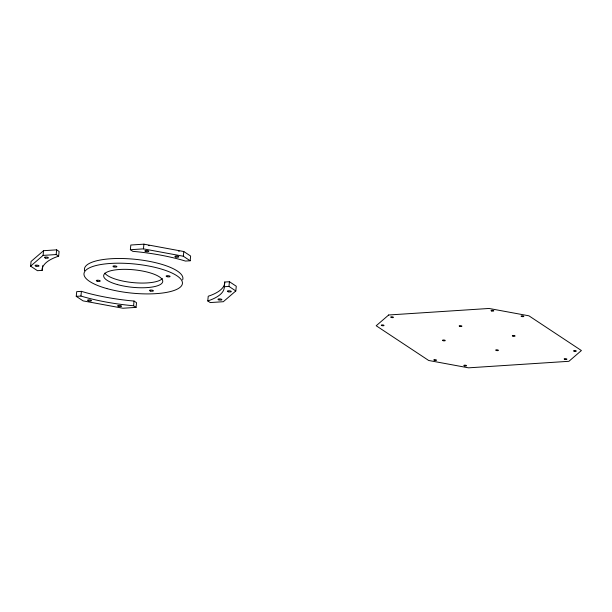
<?xml version="1.0" encoding="UTF-8"?>
<svg xmlns="http://www.w3.org/2000/svg" width="612" height="612" viewBox="0 0 612 612"><rect width="100%" height="100%" fill="white"/><g stroke="black" fill="none" stroke-linecap="round" stroke-linejoin="round"><path stroke-width="0.92" d="M42.151 270.382L42.19 269.135A91.509 27.058 5.7 0 1 56.281 256.994L58.637 256.176L59.104 251.471L56.648 249.849L43.559 250.698L31.067 261.462L30.6 266.159L37.447 270.688L42.151 270.382L42.618 265.685M224.726 282.025L224.222 287.969A91.509 27.058 5.7 0 1 210.13 300.117L207.766 300.936L208.241 296.231L210.597 295.412A91.509 27.058 5.7 0 0 224.688 283.272L224.726 282.025L229.431 281.719L236.278 286.248L235.804 290.952L223.319 301.708L210.23 302.565L207.766 300.936M30.6 266.159L43.085 255.403L43.559 250.698M58.637 256.176L56.182 254.546L56.648 249.849M76.24 296.353L76.707 291.656L81.411 291.35L84.877 292.368A91.509 27.058 5.7 0 0 129.874 300.668L134.059 301.058L136.522 302.688L136.048 307.385L122.958 308.241L83.087 300.882L76.24 296.353L80.945 296.047L84.402 297.065A91.509 27.058 5.7 0 0 129.4 305.365L133.592 305.763L136.048 307.385M80.945 296.047L81.411 291.35M130.356 249.719L130.823 245.022L143.919 244.165L183.791 251.524L190.638 256.053L190.164 260.758L185.467 261.064L182.001 260.039A91.509 27.058 5.7 0 0 137.004 251.739L132.819 251.348L130.356 249.719L143.445 248.87L183.317 256.229L190.164 260.758M133.592 305.763L134.059 301.058M143.445 248.87L143.919 244.165M183.317 256.229L183.791 251.524M235.804 290.952L228.957 286.416L229.431 281.719M43.085 255.403L56.182 254.546M224.26 286.722L228.957 286.416M84.624 270.695A49.465 14.627 5.7 0 1 134.112 259.197A49.465 14.627 5.7 0 1 182.628 279.883M162.387 278.544A29.682 8.775 5.7 0 1 133.408 282.645A29.682 8.775 5.7 0 1 104.843 273.151M148.356 245.488A3.565 1.056 5.7 0 1 149.19 245.68M178.39 251.027A3.565 1.056 5.7 0 1 179.232 251.226M388.681 314.989L376.196 325.752L428.683 360.476L468.555 367.835L568.915 361.302L581.4 350.538L528.913 315.815L489.042 308.463L388.681 314.989M381.911 325.615A1.385 0.413 5.7 0 0 384.03 325.477A1.385 0.413 5.7 0 0 382.01 324.911A1.385 0.413 5.7 0 0 381.911 325.615M391.32 317.506A1.385 0.413 5.7 0 0 393.439 317.368A1.385 0.413 5.7 0 0 391.42 316.802A1.385 0.413 5.7 0 0 391.32 317.506M491.681 310.98A1.385 0.413 5.7 0 0 493.792 310.842A1.385 0.413 5.7 0 0 491.78 310.276A1.385 0.413 5.7 0 0 491.681 310.98M521.715 316.519A1.385 0.413 5.7 0 0 523.834 316.381A1.385 0.413 5.7 0 0 521.814 315.815A1.385 0.413 5.7 0 0 521.715 316.519M574.201 351.242A1.385 0.413 5.7 0 0 576.32 351.104A1.385 0.413 5.7 0 0 574.301 350.538A1.385 0.413 5.7 0 0 574.201 351.242M564.799 359.351A1.385 0.413 5.7 0 0 566.911 359.213A1.385 0.413 5.7 0 0 564.899 358.647A1.385 0.413 5.7 0 0 564.799 359.351M464.439 365.877A1.385 0.413 5.7 0 0 466.551 365.739A1.385 0.413 5.7 0 0 464.539 365.173A1.385 0.413 5.7 0 0 464.439 365.877M434.398 360.338A1.385 0.413 5.7 0 0 436.517 360.2A1.385 0.413 5.7 0 0 434.497 359.634A1.385 0.413 5.7 0 0 434.398 360.338M459.803 326.349A1.385 0.413 5.7 0 0 461.915 326.211A1.385 0.413 5.7 0 0 459.903 325.645A1.385 0.413 5.7 0 0 459.803 326.349M512.963 336.156A1.385 0.413 5.7 0 0 515.082 336.019A1.385 0.413 5.7 0 0 513.063 335.452A1.385 0.413 5.7 0 0 512.963 336.156M496.317 350.508A1.385 0.413 5.7 0 0 498.428 350.37A1.385 0.413 5.7 0 0 496.416 349.804A1.385 0.413 5.7 0 0 496.317 350.508M443.149 340.7A1.385 0.413 5.7 0 0 445.268 340.563A1.385 0.413 5.7 0 0 443.249 339.997A1.385 0.413 5.7 0 0 443.149 340.7M88.488 300.867A1.981 0.581 5.7 0 0 91.509 300.668A1.981 0.581 5.7 0 0 88.633 299.857A1.981 0.581 5.7 0 0 88.488 300.867M118.529 306.405A1.981 0.581 5.7 0 0 121.551 306.207A1.981 0.581 5.7 0 0 118.667 305.403A1.981 0.581 5.7 0 0 118.529 306.405M106.825 288.558A49.465 14.627 5.7 0 0 182.399 283.647A49.465 14.627 5.7 0 0 110.382 263.458A49.465 14.627 5.7 0 0 106.825 288.558M117.374 284.557A29.682 8.775 5.7 0 0 162.723 281.612A29.682 8.775 5.7 0 0 119.508 269.494A29.682 8.775 5.7 0 0 117.374 284.557M150.407 291.029A1.981 0.581 5.7 0 0 153.428 290.838A1.981 0.581 5.7 0 0 150.544 290.027A1.981 0.581 5.7 0 0 150.407 291.029M97.239 281.229A1.981 0.581 5.7 0 0 100.261 281.03A1.981 0.581 5.7 0 0 97.385 280.22A1.981 0.581 5.7 0 0 97.239 281.229M167.053 276.685A1.981 0.581 5.7 0 0 170.082 276.486A1.981 0.581 5.7 0 0 167.198 275.683A1.981 0.581 5.7 0 0 167.053 276.685M113.893 266.878A1.981 0.581 5.7 0 0 116.915 266.679A1.981 0.581 5.7 0 0 114.031 265.876A1.981 0.581 5.7 0 0 113.893 266.878M45.41 258.035A1.981 0.581 5.7 0 0 48.432 257.836A1.981 0.581 5.7 0 0 45.556 257.032A1.981 0.581 5.7 0 0 45.41 258.035M36.001 266.143A1.981 0.581 5.7 0 0 39.023 265.945A1.981 0.581 5.7 0 0 36.146 265.134A1.981 0.581 5.7 0 0 36.001 266.143M175.805 257.048A1.981 0.581 5.7 0 0 178.826 256.849A1.981 0.581 5.7 0 0 175.95 256.046A1.981 0.581 5.7 0 0 175.805 257.048M145.771 251.509A1.981 0.581 5.7 0 0 148.792 251.31A1.981 0.581 5.7 0 0 145.908 250.499A1.981 0.581 5.7 0 0 145.771 251.509M218.889 299.872A1.981 0.581 5.7 0 0 221.911 299.681A1.981 0.581 5.7 0 0 219.027 298.87A1.981 0.581 5.7 0 0 218.889 299.872M228.291 291.771A1.981 0.581 5.7 0 0 231.313 291.572A1.981 0.581 5.7 0 0 228.437 290.769A1.981 0.581 5.7 0 0 228.291 291.771"/></g></svg>
